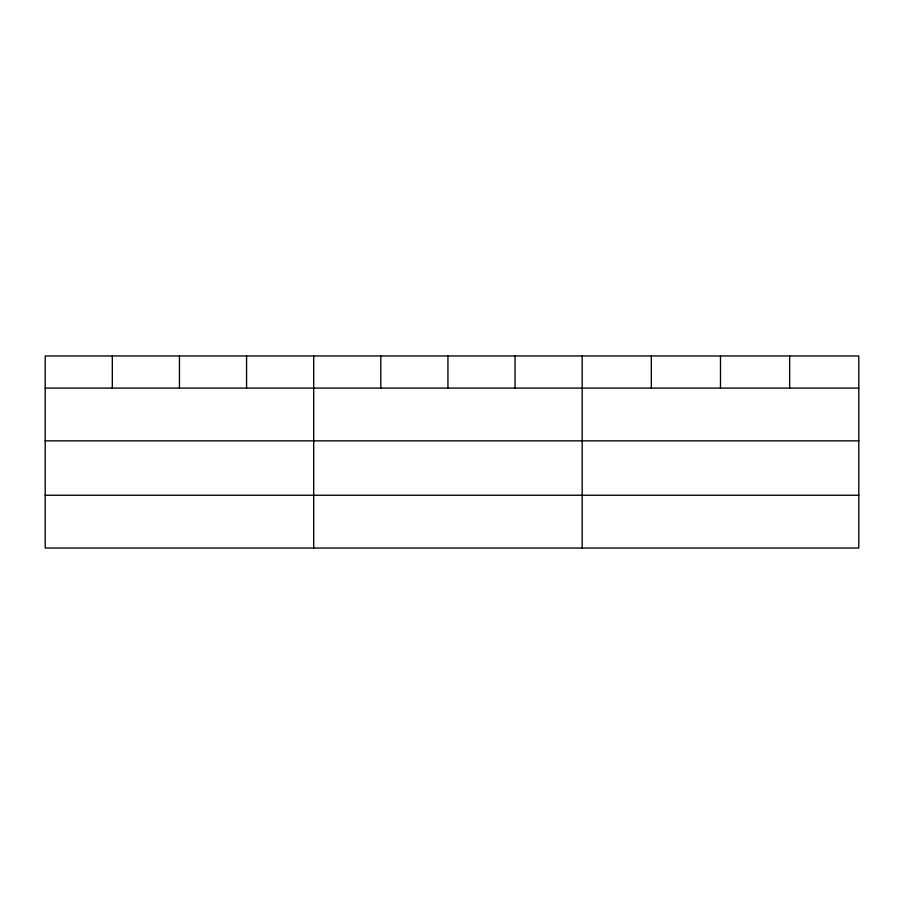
<?xml version="1.0" encoding="UTF-8"?>
<svg xmlns="http://www.w3.org/2000/svg" width="904" height="904" viewBox="0 0 904 904"><rect width="100%" height="100%" fill="white"/><g stroke="black" fill="none" stroke-linecap="round" stroke-linejoin="round"><path stroke-width="1.36" d="M858.8 440.869L858.8 355.973L45.2 355.973L45.2 548.027L858.8 548.027L858.8 440.869L45.2 440.869M45.2 388.087L858.8 388.087M45.2 495.245L858.8 495.245M789.644 355.973L789.644 388.087M720.488 355.973L720.488 388.087M651.332 355.973L651.332 388.087M582.176 355.973L582.176 548.027M515.054 355.973L515.054 388.087M447.932 355.973L447.932 388.087M380.81 355.973L380.81 388.087M313.688 355.973L313.688 548.027M246.566 355.973L246.566 388.087M179.444 355.973L179.444 388.087M112.322 355.973L112.322 388.087"/></g></svg>
